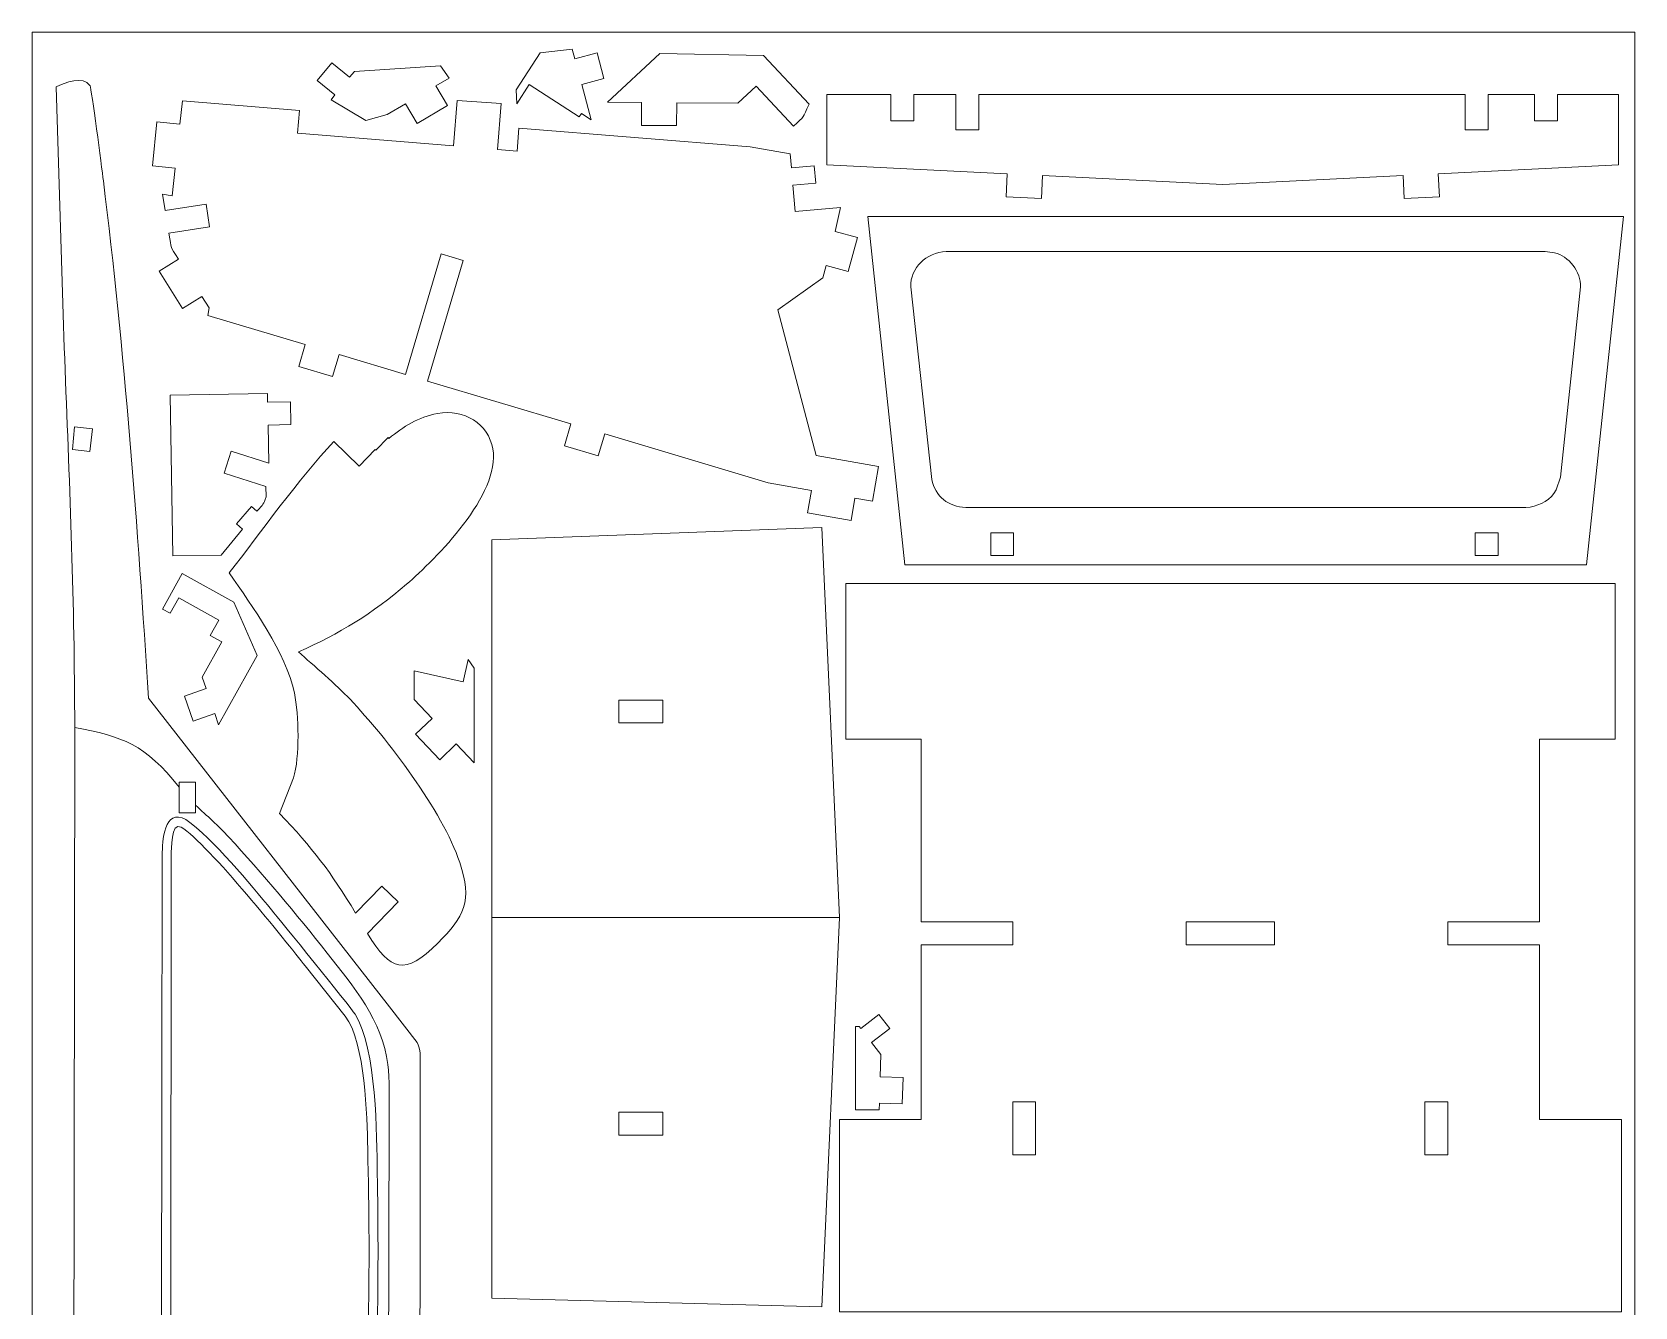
# Model space of a CAD drawing. Header units: centimetres. Extents: x -107 to 69, y -18 to 12.
# Drawn here: x -107.34 to -86.34, y -4.44 to 12.27 of the extents above; entities that cross this region are included whole.
import ezdxf

# ---------------------------------------------------------------- set-up
doc = ezdxf.new("R2010")
doc.units = ezdxf.units.CM
doc.header["$MEASUREMENT"] = 0
doc.layers.add('Camada 1', color=7, linetype='Continuous')

msp = doc.modelspace()

# ---------------------------------------------------------------- linework, layer by layer
at = {"layer": 'Camada 1', "color": 1, "lineweight": 0}
msp.add_lwpolyline([(-107.34275, -17.42933), (-86.34275, -17.42933), (-86.34275, 12.27067), (-107.34275, 12.27067), (-107.34275, -17.42933)], close=True, dxfattribs=at)
at = {"layer": 'Camada 1', "color": 250, "lineweight": 9}
for points, knots in [([(-100.14449, 11.20425), (-100.14449, 11.20425), (-100.17465, 11.1578), (-100.17465, 11.1578), (-100.17465, 11.1578), (-100.17465, 11.1578), (-100.82852, 11.58243), (-100.82852, 11.58243), (-100.82852, 11.58243), (-100.82852, 11.58243), (-100.99196, 11.33073), (-100.99196, 11.33073), (-100.99196, 11.33073), (-100.99196, 11.33073), (-100.99875, 11.51524), (-100.99875, 11.51524), (-100.99875, 11.51524), (-100.99875, 11.51524), (-100.68611, 11.99667), (-100.68611, 11.99667), (-100.68611, 11.99667), (-100.68611, 11.99667), (-100.26504, 12.04796), (-100.26504, 12.04796), (-100.26504, 12.04796), (-100.26504, 12.04796), (-100.23055, 11.91917), (-100.23055, 11.91917), (-100.23055, 11.91917), (-100.23055, 11.91917), (-99.94066, 11.9968), (-99.94066, 11.9968), (-99.94066, 11.9968), (-99.94066, 11.9968), (-99.8511, 11.66231), (-99.8511, 11.66231), (-99.8511, 11.66231), (-99.8511, 11.66231), (-100.14099, 11.58468), (-100.14099, 11.58468), (-100.14099, 11.58468), (-100.14099, 11.58468), (-100.01695, 11.12143), (-100.01695, 11.12143), (-100.01695, 11.12143), (-100.01695, 11.12143), (-100.14449, 11.20425), (-100.14449, 11.20425)], [0, 0, 0, 0, 0.07692308, 0.07692308, 0.07692308, 0.07692308, 0.15384615, 0.15384615, 0.15384615, 0.15384615, 0.23076923, 0.23076923, 0.23076923, 0.23076923, 0.30769231, 0.30769231, 0.30769231, 0.30769231, 0.38461538, 0.38461538, 0.38461538, 0.38461538, 0.46153846, 0.46153846, 0.46153846, 0.46153846, 0.53846154, 0.53846154, 0.53846154, 0.53846154, 0.61538462, 0.61538462, 0.61538462, 0.61538462, 0.69230769, 0.69230769, 0.69230769, 0.69230769, 0.76923077, 0.76923077, 0.76923077, 0.76923077, 0.84615385, 0.84615385, 0.84615385, 0.84615385, 1, 1, 1, 1]), ([(-98.09428, 11.33976), (-98.09428, 11.33976), (-98.89617, 11.34481), (-98.89617, 11.34481), (-98.89617, 11.34481), (-98.89617, 11.34481), (-98.89805, 11.04473), (-98.89805, 11.04473), (-98.89805, 11.04473), (-98.89805, 11.04473), (-99.35976, 11.04763), (-99.35976, 11.04763), (-99.35976, 11.04763), (-99.35976, 11.04763), (-99.35784, 11.34775), (-99.35784, 11.34775), (-99.35784, 11.34775), (-99.35784, 11.34775), (-99.80375, 11.35054), (-99.80375, 11.35054), (-99.80375, 11.35054), (-99.80375, 11.35054), (-99.11998, 11.98815), (-99.11998, 11.98815), (-99.11998, 11.98815), (-99.11998, 11.98815), (-97.75876, 11.96497), (-97.75876, 11.96497), (-97.75876, 11.96497), (-97.75876, 11.96497), (-97.16277, 11.32582), (-97.16277, 11.32582), (-97.16277, 11.32582), (-97.24924, 11.13426), (-97.21687, 11.17693), (-97.36818, 11.03839), (-97.36818, 11.03839), (-97.36818, 11.03839), (-97.85624, 11.56177), (-97.85624, 11.56177), (-97.85624, 11.56177), (-97.85624, 11.56177), (-98.09428, 11.33976), (-98.09428, 11.33976)], [0, 0, 0, 0, 0.08333333, 0.08333333, 0.08333333, 0.08333333, 0.16666667, 0.16666667, 0.16666667, 0.16666667, 0.25, 0.25, 0.25, 0.25, 0.33333333, 0.33333333, 0.33333333, 0.33333333, 0.41666667, 0.41666667, 0.41666667, 0.41666667, 0.5, 0.5, 0.5, 0.5, 0.58333333, 0.58333333, 0.58333333, 0.58333333, 0.66666667, 0.66666667, 0.66666667, 0.66666667, 0.75, 0.75, 0.75, 0.75, 0.83333333, 0.83333333, 0.83333333, 0.83333333, 1, 1, 1, 1]), ([(-101.87929, 11.6681), (-101.87929, 11.6681), (-101.99213, 11.82647), (-101.99213, 11.82647), (-101.99213, 11.82647), (-101.99213, 11.82647), (-103.12013, 11.75436), (-103.12013, 11.75436), (-103.12013, 11.75436), (-103.12013, 11.75436), (-103.18372, 11.67733), (-103.18372, 11.67733), (-103.18372, 11.67733), (-103.18372, 11.67733), (-103.41516, 11.86835), (-103.41516, 11.86835), (-103.41516, 11.86835), (-103.41516, 11.86835), (-103.60622, 11.63689), (-103.60622, 11.63689), (-103.60622, 11.63689), (-103.60622, 11.63689), (-103.37472, 11.44586), (-103.37472, 11.44586), (-103.37472, 11.44586), (-103.37472, 11.44586), (-103.42617, 11.38356), (-103.42617, 11.38356), (-103.42617, 11.38356), (-103.42617, 11.38356), (-102.97114, 11.11275), (-102.97114, 11.11275), (-102.97114, 11.11275), (-102.97114, 11.11275), (-102.68969, 11.19138), (-102.68969, 11.19138), (-102.68969, 11.19138), (-102.68969, 11.19138), (-102.45133, 11.33162), (-102.45133, 11.33162), (-102.45133, 11.33162), (-102.45133, 11.33162), (-102.29912, 11.07296), (-102.29912, 11.07296), (-102.29912, 11.07296), (-102.29912, 11.07296), (-101.9012, 11.30705), (-101.9012, 11.30705), (-101.9012, 11.30705), (-101.9012, 11.30705), (-102.05337, 11.56572), (-102.05337, 11.56572), (-102.05337, 11.56572), (-102.05337, 11.56572), (-101.87929, 11.6681), (-101.87929, 11.6681)], [0, 0, 0, 0, 0.06666667, 0.06666667, 0.06666667, 0.06666667, 0.13333333, 0.13333333, 0.13333333, 0.13333333, 0.2, 0.2, 0.2, 0.2, 0.26666667, 0.26666667, 0.26666667, 0.26666667, 0.33333333, 0.33333333, 0.33333333, 0.33333333, 0.4, 0.4, 0.4, 0.4, 0.46666667, 0.46666667, 0.46666667, 0.46666667, 0.53333333, 0.53333333, 0.53333333, 0.53333333, 0.6, 0.6, 0.6, 0.6, 0.66666667, 0.66666667, 0.66666667, 0.66666667, 0.73333333, 0.73333333, 0.73333333, 0.73333333, 0.8, 0.8, 0.8, 0.8, 0.86666667, 0.86666667, 0.86666667, 0.86666667, 1, 1, 1, 1]), ([(-106.05858, -16.78946), (-105.86244, -15.8555), (-105.63739, -14.81185), (-105.48662, -13.8674), (-105.48662, -13.8674), (-105.43358, -13.53515), (-105.40253, -13.09477), (-105.20774, -12.81284), (-105.20774, -12.81284), (-104.61204, -11.96343), (-103.99988, -11.16693), (-103.3427, -10.36273), (-103.3427, -10.36273), (-103.07159, -10.03097), (-102.67537, -9.62723), (-102.55468, -9.1947), (-102.55468, -9.1947), (-102.55468, -9.1947), (-102.51604, -9.04739), (-102.51604, -9.04739), (-102.51604, -9.04739), (-102.51604, -9.04739), (-102.37399, -6.84576), (-102.37399, -6.84576), (-102.37399, -6.84576), (-102.37399, -6.84576), (-102.3107, -5.93127), (-102.3107, -5.93127), (-102.3107, -5.93127), (-102.282, -5.40195), (-102.26215, -4.83613), (-102.25817, -4.3063), (-102.25817, -4.3063), (-102.25817, -4.3063), (-102.2578, -1.11306), (-102.2578, -1.11306), (-102.2578, -1.11306), (-102.26256, -1.07585), (-102.27726, -1.00613), (-102.29794, -0.97335), (-102.29794, -0.97335), (-102.29794, -0.97335), (-102.66076, -0.50302), (-102.66076, -0.50302), (-102.66076, -0.50302), (-102.66076, -0.50302), (-105.81655, 3.54044), (-105.81655, 3.54044), (-105.81655, 3.54044), (-105.81655, 3.54044), (-105.81713, 3.53881), (-105.81713, 3.53881), (-105.81713, 3.53881), (-105.95515, 5.75229), (-106.13233, 8.11365), (-106.40836, 10.32074), (-106.40836, 10.32074), (-106.43099, 10.50175), (-106.56431, 11.53708), (-106.58309, 11.56585), (-106.58309, 11.56585), (-106.67483, 11.70637), (-106.90877, 11.60312), (-107.0277, 11.55454), (-107.0277, 11.55454), (-107.0277, 11.55454), (-106.94124, 8.71306), (-106.94124, 8.71306), (-106.94124, 8.71306), (-106.88802, 7.16652), (-106.81273, 5.6253), (-106.79092, 4.07671), (-106.79092, 4.07671), (-106.79092, 4.07671), (-106.78219, 3.15691), (-106.78219, 3.15691), (-106.78219, 3.15691), (-106.78219, 3.15691), (-106.79465, -5.5242), (-106.79465, -5.5242), (-106.79465, -5.5242), (-106.79465, -5.5242), (-106.81139, -17.25776), (-106.81139, -17.25776), (-106.81139, -17.25776), (-106.50317, -17.32716), (-106.27258, -17.33105), (-106.12207, -17.00209), (-106.12207, -17.00209), (-106.09121, -16.93463), (-106.07717, -16.86095), (-106.05858, -16.78946)], [0, 0, 0, 0, 0.04166667, 0.04166667, 0.04166667, 0.04166667, 0.08333333, 0.08333333, 0.08333333, 0.08333333, 0.125, 0.125, 0.125, 0.125, 0.16666667, 0.16666667, 0.16666667, 0.16666667, 0.20833333, 0.20833333, 0.20833333, 0.20833333, 0.25, 0.25, 0.25, 0.25, 0.29166667, 0.29166667, 0.29166667, 0.29166667, 0.33333333, 0.33333333, 0.33333333, 0.33333333, 0.375, 0.375, 0.375, 0.375, 0.41666667, 0.41666667, 0.41666667, 0.41666667, 0.45833333, 0.45833333, 0.45833333, 0.45833333, 0.5, 0.5, 0.5, 0.5, 0.54166667, 0.54166667, 0.54166667, 0.54166667, 0.58333333, 0.58333333, 0.58333333, 0.58333333, 0.625, 0.625, 0.625, 0.625, 0.66666667, 0.66666667, 0.66666667, 0.66666667, 0.70833333, 0.70833333, 0.70833333, 0.70833333, 0.75, 0.75, 0.75, 0.75, 0.79166667, 0.79166667, 0.79166667, 0.79166667, 0.83333333, 0.83333333, 0.83333333, 0.83333333, 0.875, 0.875, 0.875, 0.875, 0.91666667, 0.91666667, 0.91666667, 0.91666667, 1, 1, 1, 1]), ([(-97.06787, 6.72129), (-97.06787, 6.72129), (-97.57063, 8.63099), (-97.57063, 8.63099), (-97.57063, 8.63099), (-97.57063, 8.63099), (-96.98205, 9.05038), (-96.98205, 9.05038), (-96.98205, 9.05038), (-96.98205, 9.05038), (-96.93905, 9.21081), (-96.93905, 9.21081), (-96.93905, 9.21081), (-96.93905, 9.21081), (-96.64915, 9.13316), (-96.64915, 9.13316), (-96.64915, 9.13316), (-96.64915, 9.13316), (-96.52968, 9.57913), (-96.52968, 9.57913), (-96.52968, 9.57913), (-96.52968, 9.57913), (-96.81954, 9.65679), (-96.81954, 9.65679), (-96.81954, 9.65679), (-96.81954, 9.65679), (-96.74975, 9.96924), (-96.74975, 9.96924), (-96.74975, 9.96924), (-96.74975, 9.96924), (-97.34381, 9.91729), (-97.34381, 9.91729), (-97.34381, 9.91729), (-97.34381, 9.91729), (-97.37423, 10.26221), (-97.37423, 10.26221), (-97.37423, 10.26221), (-97.37423, 10.26221), (-97.07447, 10.28859), (-97.07447, 10.28859), (-97.07447, 10.28859), (-97.07447, 10.28859), (-97.09474, 10.51857), (-97.09474, 10.51857), (-97.09474, 10.51857), (-97.09474, 10.51857), (-97.39448, 10.49214), (-97.39448, 10.49214), (-97.39448, 10.49214), (-97.39448, 10.49214), (-97.41041, 10.67283), (-97.41041, 10.67283), (-97.41041, 10.67283), (-97.41041, 10.67283), (-97.9349, 10.76531), (-97.9349, 10.76531), (-97.9349, 10.76531), (-97.9349, 10.76531), (-100.96428, 11.01152), (-100.96428, 11.01152), (-100.96428, 11.01152), (-100.96428, 11.01152), (-100.98861, 10.7117), (-100.98861, 10.7117), (-100.98861, 10.7117), (-100.98861, 10.7117), (-101.244, 10.7324), (-101.244, 10.7324), (-101.244, 10.7324), (-101.244, 10.7324), (-101.19707, 11.33263), (-101.19707, 11.33263), (-101.19707, 11.33263), (-101.19707, 11.33263), (-101.77273, 11.3732), (-101.77273, 11.3732), (-101.77273, 11.3732), (-101.77273, 11.3732), (-101.81923, 10.77902), (-101.81923, 10.77902), (-101.81923, 10.77902), (-101.81923, 10.77902), (-103.86476, 10.94479), (-103.86476, 10.94479), (-103.86476, 10.94479), (-103.86476, 10.94479), (-103.84053, 11.24407), (-103.84053, 11.24407), (-103.84053, 11.24407), (-103.84053, 11.24407), (-105.37148, 11.36815), (-105.37148, 11.36815), (-105.37148, 11.36815), (-105.37148, 11.36815), (-105.4085, 11.0616), (-105.4085, 11.0616), (-105.4085, 11.0616), (-105.4085, 11.0616), (-105.70703, 11.09204), (-105.70703, 11.09204), (-105.70703, 11.09204), (-105.70703, 11.09204), (-105.76559, 10.51791), (-105.76559, 10.51791), (-105.76559, 10.51791), (-105.76559, 10.51791), (-105.46704, 10.48744), (-105.46704, 10.48744), (-105.46704, 10.48744), (-105.46704, 10.48744), (-105.50586, 10.1225), (-105.50586, 10.1225), (-105.50586, 10.1225), (-105.50586, 10.1225), (-105.63452, 10.14518), (-105.63452, 10.14518), (-105.63452, 10.14518), (-105.63452, 10.14518), (-105.5988, 9.93099), (-105.5988, 9.93099), (-105.5988, 9.93099), (-105.5988, 9.93099), (-105.06324, 10.0139), (-105.06324, 10.0139), (-105.06324, 10.0139), (-105.06324, 10.0139), (-105.01734, 9.71734), (-105.01734, 9.71734), (-105.01734, 9.71734), (-105.01734, 9.71734), (-105.54945, 9.63496), (-105.54945, 9.63496), (-105.54945, 9.63496), (-105.51088, 9.4035), (-105.54248, 9.48393), (-105.42404, 9.29448), (-105.42404, 9.29448), (-105.42404, 9.29448), (-105.67851, 9.1354), (-105.67851, 9.1354), (-105.67851, 9.1354), (-105.67851, 9.1354), (-105.37259, 8.64603), (-105.37259, 8.64603), (-105.37259, 8.64603), (-105.37259, 8.64603), (-105.1181, 8.80513), (-105.1181, 8.80513), (-105.1181, 8.80513), (-105.1181, 8.80513), (-105.02451, 8.65532), (-105.02451, 8.65532), (-105.02451, 8.65532), (-105.02451, 8.65532), (-105.04167, 8.558), (-105.04167, 8.558), (-105.04167, 8.558), (-105.04167, 8.558), (-103.76275, 8.17589), (-103.76275, 8.17589), (-103.76275, 8.17589), (-103.76275, 8.17589), (-103.84866, 7.88835), (-103.84866, 7.88835), (-103.84866, 7.88835), (-103.84866, 7.88835), (-103.4063, 7.75616), (-103.4063, 7.75616), (-103.4063, 7.75616), (-103.4063, 7.75616), (-103.32035, 8.0437), (-103.32035, 8.0437), (-103.32035, 8.0437), (-103.32035, 8.0437), (-102.44873, 7.7832), (-102.44873, 7.7832), (-102.44873, 7.7832), (-102.44873, 7.7832), (-101.98285, 9.36217), (-101.98285, 9.36217), (-101.98285, 9.36217), (-101.98285, 9.36217), (-101.69357, 9.27683), (-101.69357, 9.27683), (-101.69357, 9.27683), (-101.69357, 9.27683), (-102.15991, 7.6969), (-102.15991, 7.6969), (-102.15991, 7.6969), (-102.15991, 7.6969), (-100.28209, 7.13574), (-100.28209, 7.13574), (-100.28209, 7.13574), (-100.28209, 7.13574), (-100.368, 6.84823), (-100.368, 6.84823), (-100.368, 6.84823), (-100.368, 6.84823), (-99.92566, 6.71601), (-99.92566, 6.71601), (-99.92566, 6.71601), (-99.92566, 6.71601), (-99.83971, 7.00355), (-99.83971, 7.00355), (-99.83971, 7.00355), (-99.83971, 7.00355), (-97.69788, 6.36355), (-97.69788, 6.36355), (-97.69788, 6.36355), (-97.69788, 6.36355), (-97.12953, 6.26334), (-97.12953, 6.26334), (-97.12953, 6.26334), (-97.12953, 6.26334), (-97.18165, 5.96779), (-97.18165, 5.96779), (-97.18165, 5.96779), (-97.18165, 5.96779), (-96.61331, 5.86758), (-96.61331, 5.86758), (-96.61331, 5.86758), (-96.61331, 5.86758), (-96.56119, 6.16312), (-96.56119, 6.16312), (-96.56119, 6.16312), (-96.56119, 6.16312), (-96.33384, 6.12303), (-96.33384, 6.12303), (-96.33384, 6.12303), (-96.33384, 6.12303), (-96.25366, 6.57772), (-96.25366, 6.57772), (-96.25366, 6.57772), (-96.25366, 6.57772), (-97.06787, 6.72129), (-97.06787, 6.72129)], [0, 0, 0, 0, 0.01666667, 0.01666667, 0.01666667, 0.01666667, 0.03333333, 0.03333333, 0.03333333, 0.03333333, 0.05, 0.05, 0.05, 0.05, 0.06666667, 0.06666667, 0.06666667, 0.06666667, 0.08333333, 0.08333333, 0.08333333, 0.08333333, 0.1, 0.1, 0.1, 0.1, 0.11666667, 0.11666667, 0.11666667, 0.11666667, 0.13333333, 0.13333333, 0.13333333, 0.13333333, 0.15, 0.15, 0.15, 0.15, 0.16666667, 0.16666667, 0.16666667, 0.16666667, 0.18333333, 0.18333333, 0.18333333, 0.18333333, 0.2, 0.2, 0.2, 0.2, 0.21666667, 0.21666667, 0.21666667, 0.21666667, 0.23333333, 0.23333333, 0.23333333, 0.23333333, 0.25, 0.25, 0.25, 0.25, 0.26666667, 0.26666667, 0.26666667, 0.26666667, 0.28333333, 0.28333333, 0.28333333, 0.28333333, 0.3, 0.3, 0.3, 0.3, 0.31666667, 0.31666667, 0.31666667, 0.31666667, 0.33333333, 0.33333333, 0.33333333, 0.33333333, 0.35, 0.35, 0.35, 0.35, 0.36666667, 0.36666667, 0.36666667, 0.36666667, 0.38333333, 0.38333333, 0.38333333, 0.38333333, 0.4, 0.4, 0.4, 0.4, 0.41666667, 0.41666667, 0.41666667, 0.41666667, 0.43333333, 0.43333333, 0.43333333, 0.43333333, 0.45, 0.45, 0.45, 0.45, 0.46666667, 0.46666667, 0.46666667, 0.46666667, 0.48333333, 0.48333333, 0.48333333, 0.48333333, 0.5, 0.5, 0.5, 0.5, 0.51666667, 0.51666667, 0.51666667, 0.51666667, 0.53333333, 0.53333333, 0.53333333, 0.53333333, 0.55, 0.55, 0.55, 0.55, 0.56666667, 0.56666667, 0.56666667, 0.56666667, 0.58333333, 0.58333333, 0.58333333, 0.58333333, 0.6, 0.6, 0.6, 0.6, 0.61666667, 0.61666667, 0.61666667, 0.61666667, 0.63333333, 0.63333333, 0.63333333, 0.63333333, 0.65, 0.65, 0.65, 0.65, 0.66666667, 0.66666667, 0.66666667, 0.66666667, 0.68333333, 0.68333333, 0.68333333, 0.68333333, 0.7, 0.7, 0.7, 0.7, 0.71666667, 0.71666667, 0.71666667, 0.71666667, 0.73333333, 0.73333333, 0.73333333, 0.73333333, 0.75, 0.75, 0.75, 0.75, 0.76666667, 0.76666667, 0.76666667, 0.76666667, 0.78333333, 0.78333333, 0.78333333, 0.78333333, 0.8, 0.8, 0.8, 0.8, 0.81666667, 0.81666667, 0.81666667, 0.81666667, 0.83333333, 0.83333333, 0.83333333, 0.83333333, 0.85, 0.85, 0.85, 0.85, 0.86666667, 0.86666667, 0.86666667, 0.86666667, 0.88333333, 0.88333333, 0.88333333, 0.88333333, 0.9, 0.9, 0.9, 0.9, 0.91666667, 0.91666667, 0.91666667, 0.91666667, 0.93333333, 0.93333333, 0.93333333, 0.93333333, 0.95, 0.95, 0.95, 0.95, 0.96666667, 0.96666667, 0.96666667, 0.96666667, 1, 1, 1, 1]), ([(-95.2405, 10.99041), (-95.2405, 10.99041), (-95.2405, 11.45211), (-95.2405, 11.45211), (-95.2405, 11.45211), (-95.2405, 11.45211), (-95.79236, 11.45211), (-95.79236, 11.45211), (-95.79236, 11.45211), (-95.79236, 11.45211), (-95.79236, 11.10727), (-95.79236, 11.10727), (-95.79236, 11.10727), (-95.79236, 11.10727), (-96.09247, 11.10727), (-96.09247, 11.10727), (-96.09247, 11.10727), (-96.09247, 11.10727), (-96.09247, 11.45211), (-96.09247, 11.45211), (-96.09247, 11.45211), (-96.09247, 11.45211), (-96.9281, 11.45211), (-96.9281, 11.45211), (-96.9281, 11.45211), (-96.9281, 11.45211), (-96.9281, 10.52871), (-96.9281, 10.52871), (-96.9281, 10.52871), (-96.9281, 10.52871), (-94.56598, 10.4118), (-94.56598, 10.4118), (-94.56598, 10.4118), (-94.56598, 10.4118), (-94.5808, 10.11206), (-94.5808, 10.11206), (-94.5808, 10.11206), (-94.5808, 10.11206), (-94.11968, 10.08924), (-94.11968, 10.08924), (-94.11968, 10.08924), (-94.11968, 10.08924), (-94.10486, 10.389), (-94.10486, 10.389), (-94.10486, 10.389), (-94.10486, 10.389), (-91.74274, 10.27208), (-91.74274, 10.27208), (-91.74274, 10.27208), (-91.74274, 10.27208), (-89.38065, 10.389), (-89.38065, 10.389), (-89.38065, 10.389), (-89.38065, 10.389), (-89.3658, 10.08924), (-89.3658, 10.08924), (-89.3658, 10.08924), (-89.3658, 10.08924), (-88.90468, 10.11206), (-88.90468, 10.11206), (-88.90468, 10.11206), (-88.90468, 10.11206), (-88.9195, 10.4118), (-88.9195, 10.4118), (-88.9195, 10.4118), (-88.9195, 10.4118), (-86.55741, 10.52871), (-86.55741, 10.52871), (-86.55741, 10.52871), (-86.55741, 10.52871), (-86.55741, 11.45211), (-86.55741, 11.45211), (-86.55741, 11.45211), (-86.55741, 11.45211), (-87.35803, 11.45211), (-87.35803, 11.45211), (-87.35803, 11.45211), (-87.35803, 11.45211), (-87.35803, 11.10723), (-87.35803, 11.10723), (-87.35803, 11.10723), (-87.35803, 11.10723), (-87.65814, 11.10723), (-87.65814, 11.10723), (-87.65814, 11.10723), (-87.65814, 11.10723), (-87.65814, 11.45211), (-87.65814, 11.45211), (-87.65814, 11.45211), (-87.65814, 11.45211), (-88.26702, 11.45211), (-88.26702, 11.45211), (-88.26702, 11.45211), (-88.26702, 11.45211), (-88.26702, 10.99041), (-88.26702, 10.99041), (-88.26702, 10.99041), (-88.26702, 10.99041), (-88.56712, 10.99041), (-88.56712, 10.99041), (-88.56712, 10.99041), (-88.56712, 10.99041), (-88.56712, 11.45211), (-88.56712, 11.45211), (-88.56712, 11.45211), (-88.56712, 11.45211), (-94.94039, 11.45211), (-94.94039, 11.45211), (-94.94039, 11.45211), (-94.94039, 11.45211), (-94.94039, 10.99041), (-94.94039, 10.99041), (-94.94039, 10.99041), (-94.94039, 10.99041), (-95.2405, 10.99041), (-95.2405, 10.99041)], [0, 0, 0, 0, 0.03333333, 0.03333333, 0.03333333, 0.03333333, 0.06666667, 0.06666667, 0.06666667, 0.06666667, 0.1, 0.1, 0.1, 0.1, 0.13333333, 0.13333333, 0.13333333, 0.13333333, 0.16666667, 0.16666667, 0.16666667, 0.16666667, 0.2, 0.2, 0.2, 0.2, 0.23333333, 0.23333333, 0.23333333, 0.23333333, 0.26666667, 0.26666667, 0.26666667, 0.26666667, 0.3, 0.3, 0.3, 0.3, 0.33333333, 0.33333333, 0.33333333, 0.33333333, 0.36666667, 0.36666667, 0.36666667, 0.36666667, 0.4, 0.4, 0.4, 0.4, 0.43333333, 0.43333333, 0.43333333, 0.43333333, 0.46666667, 0.46666667, 0.46666667, 0.46666667, 0.5, 0.5, 0.5, 0.5, 0.53333333, 0.53333333, 0.53333333, 0.53333333, 0.56666667, 0.56666667, 0.56666667, 0.56666667, 0.6, 0.6, 0.6, 0.6, 0.63333333, 0.63333333, 0.63333333, 0.63333333, 0.66666667, 0.66666667, 0.66666667, 0.66666667, 0.7, 0.7, 0.7, 0.7, 0.73333333, 0.73333333, 0.73333333, 0.73333333, 0.76666667, 0.76666667, 0.76666667, 0.76666667, 0.8, 0.8, 0.8, 0.8, 0.83333333, 0.83333333, 0.83333333, 0.83333333, 0.86666667, 0.86666667, 0.86666667, 0.86666667, 0.9, 0.9, 0.9, 0.9, 0.93333333, 0.93333333, 0.93333333, 0.93333333, 1, 1, 1, 1]), ([(-96.39184, 9.8527), (-96.39184, 9.8527), (-95.90697, 5.28865), (-95.90697, 5.28865), (-95.90697, 5.28865), (-95.90697, 5.28865), (-86.97576, 5.28865), (-86.97576, 5.28865), (-86.97576, 5.28865), (-86.97576, 5.28865), (-86.49366, 9.8527), (-86.49366, 9.8527), (-86.49366, 9.8527), (-86.49366, 9.8527), (-96.39184, 9.8527), (-96.39184, 9.8527)], [0, 0, 0, 0, 0.2, 0.2, 0.2, 0.2, 0.4, 0.4, 0.4, 0.4, 0.6, 0.6, 0.6, 0.6, 1, 1, 1, 1]), ([(-87.71398, 6.0434), (-87.58176, 6.07462), (-87.44084, 6.13661), (-87.37629, 6.26906), (-87.37629, 6.26906), (-87.37629, 6.26906), (-87.31868, 6.4387), (-87.31868, 6.4387), (-87.31868, 6.4387), (-87.31868, 6.4387), (-87.0552, 8.93188), (-87.0552, 8.93188), (-87.0552, 8.93188), (-87.04773, 9.12562), (-87.21002, 9.33887), (-87.39738, 9.37783), (-87.39738, 9.37783), (-87.39738, 9.37783), (-87.5169, 9.39358), (-87.5169, 9.39358), (-87.5169, 9.39358), (-87.5169, 9.39358), (-95.36802, 9.39358), (-95.36802, 9.39358), (-95.36802, 9.39358), (-95.62873, 9.38308), (-95.83886, 9.17711), (-95.82972, 8.93188), (-95.82972, 8.93188), (-95.82972, 8.93188), (-95.55658, 6.40707), (-95.55658, 6.40707), (-95.55658, 6.40707), (-95.50987, 6.18353), (-95.33352, 6.04753), (-95.10955, 6.0395), (-95.10955, 6.0395), (-95.10955, 6.0395), (-87.77391, 6.0395), (-87.77391, 6.0395), (-87.77391, 6.0395), (-87.77391, 6.0395), (-87.71398, 6.0434), (-87.71398, 6.0434)], [0, 0, 0, 0, 0.08333333, 0.08333333, 0.08333333, 0.08333333, 0.16666667, 0.16666667, 0.16666667, 0.16666667, 0.25, 0.25, 0.25, 0.25, 0.33333333, 0.33333333, 0.33333333, 0.33333333, 0.41666667, 0.41666667, 0.41666667, 0.41666667, 0.5, 0.5, 0.5, 0.5, 0.58333333, 0.58333333, 0.58333333, 0.58333333, 0.66666667, 0.66666667, 0.66666667, 0.66666667, 0.75, 0.75, 0.75, 0.75, 0.83333333, 0.83333333, 0.83333333, 0.83333333, 1, 1, 1, 1]), ([(-104.27774, 6.1806), (-104.27774, 6.1806), (-104.28009, 6.31581), (-104.28009, 6.31581), (-104.28009, 6.31581), (-104.28009, 6.31581), (-104.82534, 6.49089), (-104.82534, 6.49089), (-104.82534, 6.49089), (-104.82534, 6.49089), (-104.73361, 6.77662), (-104.73361, 6.77662), (-104.73361, 6.77662), (-104.73361, 6.77662), (-104.24204, 6.61879), (-104.24204, 6.61879), (-104.24204, 6.61879), (-104.24204, 6.61879), (-104.2508, 7.12029), (-104.2508, 7.12029), (-104.2508, 7.12029), (-104.2508, 7.12029), (-103.95074, 7.12553), (-103.95074, 7.12553), (-103.95074, 7.12553), (-103.95074, 7.12553), (-103.95597, 7.42554), (-103.95597, 7.42554), (-103.95597, 7.42554), (-103.95597, 7.42554), (-104.25603, 7.4203), (-104.25603, 7.4203), (-104.25603, 7.4203), (-104.25603, 7.4203), (-104.25805, 7.5357), (-104.25805, 7.5357), (-104.25805, 7.5357), (-104.25805, 7.5357), (-105.53475, 7.51342), (-105.53475, 7.51342), (-105.53475, 7.51342), (-105.53475, 7.51342), (-105.49796, 5.40563), (-105.49796, 5.40563), (-105.49796, 5.40563), (-105.49796, 5.40563), (-104.86639, 5.41665), (-104.86639, 5.41665), (-104.86639, 5.41665), (-104.86639, 5.41665), (-104.58662, 5.75747), (-104.58662, 5.75747), (-104.58662, 5.75747), (-104.58662, 5.75747), (-104.66435, 5.82505), (-104.66435, 5.82505), (-104.66435, 5.82505), (-104.66435, 5.82505), (-104.46743, 6.05153), (-104.46743, 6.05153), (-104.46743, 6.05153), (-104.46743, 6.05153), (-104.39603, 5.98949), (-104.39603, 5.98949), (-104.39603, 5.98949), (-104.30808, 6.09309), (-104.31432, 6.07065), (-104.27774, 6.1806)], [0, 0, 0, 0, 0.05555556, 0.05555556, 0.05555556, 0.05555556, 0.11111111, 0.11111111, 0.11111111, 0.11111111, 0.16666667, 0.16666667, 0.16666667, 0.16666667, 0.22222222, 0.22222222, 0.22222222, 0.22222222, 0.27777778, 0.27777778, 0.27777778, 0.27777778, 0.33333333, 0.33333333, 0.33333333, 0.33333333, 0.38888889, 0.38888889, 0.38888889, 0.38888889, 0.44444444, 0.44444444, 0.44444444, 0.44444444, 0.5, 0.5, 0.5, 0.5, 0.55555556, 0.55555556, 0.55555556, 0.55555556, 0.61111111, 0.61111111, 0.61111111, 0.61111111, 0.66666667, 0.66666667, 0.66666667, 0.66666667, 0.72222222, 0.72222222, 0.72222222, 0.72222222, 0.77777778, 0.77777778, 0.77777778, 0.77777778, 0.83333333, 0.83333333, 0.83333333, 0.83333333, 0.88888889, 0.88888889, 0.88888889, 0.88888889, 1, 1, 1, 1]), ([(-102.66714, 6.94374), (-102.66714, 6.94374), (-102.67907, 6.95526), (-102.67907, 6.95526), (-102.67907, 6.95526), (-102.67907, 6.95526), (-102.83944, 6.78919), (-102.83944, 6.78919), (-102.83944, 6.78919), (-102.83944, 6.78919), (-102.84875, 6.79818), (-102.84875, 6.79818), (-102.84875, 6.79818), (-102.84875, 6.79818), (-103.05722, 6.5823), (-103.05722, 6.5823), (-103.05722, 6.5823), (-103.05722, 6.5823), (-103.38933, 6.90303), (-103.38933, 6.90303), (-103.38933, 6.90303), (-103.84665, 6.415), (-104.34418, 5.71948), (-104.75904, 5.18276), (-104.75904, 5.18276), (-104.46168, 4.74405), (-104.01158, 4.13899), (-103.90609, 3.60903), (-103.90609, 3.60903), (-103.84783, 3.31637), (-103.83267, 2.77287), (-103.91797, 2.49552), (-103.91797, 2.49552), (-103.91797, 2.49552), (-104.10089, 2.03117), (-104.10089, 2.03117), (-104.10089, 2.03117), (-103.66802, 1.57364), (-103.4279, 1.26515), (-103.10407, 0.72383), (-103.10407, 0.72383), (-103.10407, 0.72383), (-102.76219, 1.07786), (-102.76219, 1.07786), (-102.76219, 1.07786), (-102.76219, 1.07786), (-102.54732, 0.87036), (-102.54732, 0.87036), (-102.54732, 0.87036), (-102.54732, 0.87036), (-102.9482, 0.45522), (-102.9482, 0.45522), (-102.9482, 0.45522), (-102.63746, -0.04302), (-102.46627, -0.10053), (-102.02585, 0.33153), (-102.02585, 0.33153), (-101.67759, 0.6732), (-101.57196, 0.8852), (-101.74032, 1.38873), (-101.74032, 1.38873), (-101.96583, 2.06322), (-102.69201, 3.01414), (-103.17701, 3.52701), (-103.17701, 3.52701), (-103.35177, 3.71182), (-103.65463, 3.97018), (-103.85307, 4.14871), (-103.85307, 4.14871), (-103.31705, 4.38448), (-102.88155, 4.65028), (-102.43635, 5.03432), (-102.43635, 5.03432), (-102.05625, 5.3622), (-101.20175, 6.2129), (-101.30631, 6.80741), (-101.30631, 6.80741), (-101.36381, 7.13431), (-101.68224, 7.33736), (-102.03277, 7.27098), (-102.03277, 7.27098), (-102.2761, 7.22489), (-102.48106, 7.10182), (-102.66714, 6.94374)], [0, 0, 0, 0, 0.04545455, 0.04545455, 0.04545455, 0.04545455, 0.09090909, 0.09090909, 0.09090909, 0.09090909, 0.13636364, 0.13636364, 0.13636364, 0.13636364, 0.18181818, 0.18181818, 0.18181818, 0.18181818, 0.22727273, 0.22727273, 0.22727273, 0.22727273, 0.27272727, 0.27272727, 0.27272727, 0.27272727, 0.31818182, 0.31818182, 0.31818182, 0.31818182, 0.36363636, 0.36363636, 0.36363636, 0.36363636, 0.40909091, 0.40909091, 0.40909091, 0.40909091, 0.45454545, 0.45454545, 0.45454545, 0.45454545, 0.5, 0.5, 0.5, 0.5, 0.54545455, 0.54545455, 0.54545455, 0.54545455, 0.59090909, 0.59090909, 0.59090909, 0.59090909, 0.63636364, 0.63636364, 0.63636364, 0.63636364, 0.68181818, 0.68181818, 0.68181818, 0.68181818, 0.72727273, 0.72727273, 0.72727273, 0.72727273, 0.77272727, 0.77272727, 0.77272727, 0.77272727, 0.81818182, 0.81818182, 0.81818182, 0.81818182, 0.86363636, 0.86363636, 0.86363636, 0.86363636, 0.90909091, 0.90909091, 0.90909091, 0.90909091, 1, 1, 1, 1]), ([(-106.81457, 6.80124), (-106.81457, 6.80124), (-106.78452, 7.09554), (-106.78452, 7.09554), (-106.78452, 7.09554), (-106.78452, 7.09554), (-106.55201, 7.06935), (-106.55201, 7.06935), (-106.55201, 7.06935), (-106.55201, 7.06935), (-106.5847, 6.7754), (-106.5847, 6.7754), (-106.5847, 6.7754), (-106.5847, 6.7754), (-106.81457, 6.80124), (-106.81457, 6.80124)], [0, 0, 0, 0, 0.2, 0.2, 0.2, 0.2, 0.4, 0.4, 0.4, 0.4, 0.6, 0.6, 0.6, 0.6, 1, 1, 1, 1]), ([(-101.32095, 0.66757), (-101.32095, 0.66757), (-101.32095, -4.32324), (-101.32095, -4.32324), (-101.32095, -4.32324), (-101.32095, -4.32324), (-96.99542, -4.43496), (-96.99542, -4.43496), (-96.99542, -4.43496), (-96.99542, -4.43496), (-96.76459, 0.6673), (-96.76459, 0.6673), (-96.76459, 0.6673), (-96.76459, 0.6673), (-96.99542, 5.7763), (-96.99542, 5.7763), (-96.99542, 5.7763), (-96.99542, 5.7763), (-101.32095, 5.61667), (-101.32095, 5.61667), (-101.32095, 5.61667), (-101.32095, 5.61667), (-101.32095, 0.66757), (-101.32095, 0.66757)], [0, 0, 0, 0, 0.14285714, 0.14285714, 0.14285714, 0.14285714, 0.28571429, 0.28571429, 0.28571429, 0.28571429, 0.42857143, 0.42857143, 0.42857143, 0.42857143, 0.57142857, 0.57142857, 0.57142857, 0.57142857, 0.71428571, 0.71428571, 0.71428571, 0.71428571, 1, 1, 1, 1]), ([(-94.78345, 5.40892), (-94.78345, 5.40892), (-94.48334, 5.40892), (-94.48334, 5.40892), (-94.48334, 5.40892), (-94.48334, 5.40892), (-94.48334, 5.70916), (-94.48334, 5.70916), (-94.48334, 5.70916), (-94.48334, 5.70916), (-94.78345, 5.70916), (-94.78345, 5.70916), (-94.78345, 5.70916), (-94.78345, 5.70916), (-94.78345, 5.40892), (-94.78345, 5.40892)], [0, 0, 0, 0, 0.2, 0.2, 0.2, 0.2, 0.4, 0.4, 0.4, 0.4, 0.6, 0.6, 0.6, 0.6, 1, 1, 1, 1]), ([(-88.43612, 5.40892), (-88.43612, 5.40892), (-88.13601, 5.40892), (-88.13601, 5.40892), (-88.13601, 5.40892), (-88.13601, 5.40892), (-88.13601, 5.70916), (-88.13601, 5.70916), (-88.13601, 5.70916), (-88.13601, 5.70916), (-88.43612, 5.70916), (-88.43612, 5.70916), (-88.43612, 5.70916), (-88.43612, 5.70916), (-88.43612, 5.40892), (-88.43612, 5.40892)], [0, 0, 0, 0, 0.2, 0.2, 0.2, 0.2, 0.4, 0.4, 0.4, 0.4, 0.6, 0.6, 0.6, 0.6, 1, 1, 1, 1]), ([(-105.63377, 4.70885), (-105.63377, 4.70885), (-105.37545, 5.17488), (-105.37545, 5.17488), (-105.37545, 5.17488), (-105.37545, 5.17488), (-104.6991, 4.79996), (-104.6991, 4.79996), (-104.6991, 4.79996), (-104.6991, 4.79996), (-104.39458, 4.0981), (-104.39458, 4.0981), (-104.39458, 4.0981), (-104.39458, 4.0981), (-104.89818, 3.18957), (-104.89818, 3.18957), (-104.89818, 3.18957), (-104.89818, 3.18957), (-104.94939, 3.33841), (-104.94939, 3.33841), (-104.94939, 3.33841), (-104.94939, 3.33841), (-105.23316, 3.24075), (-105.23316, 3.24075), (-105.23316, 3.24075), (-105.23316, 3.24075), (-105.34581, 3.56817), (-105.34581, 3.56817), (-105.34581, 3.56817), (-105.34581, 3.56817), (-105.06207, 3.66585), (-105.06207, 3.66585), (-105.06207, 3.66585), (-105.06207, 3.66585), (-105.11327, 3.81464), (-105.11327, 3.81464), (-105.11327, 3.81464), (-105.11327, 3.81464), (-104.85643, 4.27797), (-104.85643, 4.27797), (-104.85643, 4.27797), (-104.85643, 4.27797), (-105.00786, 4.3619), (-105.00786, 4.3619), (-105.00786, 4.3619), (-105.00786, 4.3619), (-104.89595, 4.5638), (-104.89595, 4.5638), (-104.89595, 4.5638), (-104.89595, 4.5638), (-105.42089, 4.85477), (-105.42089, 4.85477), (-105.42089, 4.85477), (-105.42089, 4.85477), (-105.5328, 4.65288), (-105.5328, 4.65288), (-105.5328, 4.65288), (-105.5328, 4.65288), (-105.63377, 4.70885), (-105.63377, 4.70885)], [0, 0, 0, 0, 0.0625, 0.0625, 0.0625, 0.0625, 0.125, 0.125, 0.125, 0.125, 0.1875, 0.1875, 0.1875, 0.1875, 0.25, 0.25, 0.25, 0.25, 0.3125, 0.3125, 0.3125, 0.3125, 0.375, 0.375, 0.375, 0.375, 0.4375, 0.4375, 0.4375, 0.4375, 0.5, 0.5, 0.5, 0.5, 0.5625, 0.5625, 0.5625, 0.5625, 0.625, 0.625, 0.625, 0.625, 0.6875, 0.6875, 0.6875, 0.6875, 0.75, 0.75, 0.75, 0.75, 0.8125, 0.8125, 0.8125, 0.8125, 0.875, 0.875, 0.875, 0.875, 1, 1, 1, 1]), ([(-86.52004, -1.97934), (-86.52004, -1.97934), (-87.59291, -1.97934), (-87.59291, -1.97934), (-87.59291, -1.97934), (-87.59291, -1.97934), (-87.59277, 0.30912), (-87.59277, 0.30912), (-87.59277, 0.30912), (-87.59277, 0.30912), (-88.7932, 0.30984), (-88.7932, 0.30984), (-88.7932, 0.30984), (-88.7932, 0.30984), (-88.7932, 0.60994), (-88.7932, 0.60994), (-88.7932, 0.60994), (-88.7932, 0.60994), (-87.59277, 0.60994), (-87.59277, 0.60994), (-87.59277, 0.60994), (-87.59277, 0.60994), (-87.59291, 3.00483), (-87.59291, 3.00483), (-87.59291, 3.00483), (-87.59291, 3.00483), (-86.6004, 3.00483), (-86.6004, 3.00483), (-86.6004, 3.00483), (-86.6004, 3.00483), (-86.60027, 5.04348), (-86.60027, 5.04348), (-86.60027, 5.04348), (-86.60027, 5.04348), (-96.6831, 5.04348), (-96.6831, 5.04348), (-96.6831, 5.04348), (-96.6831, 5.04348), (-96.6831, 3.00483), (-96.6831, 3.00483), (-96.6831, 3.00483), (-96.6831, 3.00483), (-95.69563, 3.00483), (-95.69563, 3.00483), (-95.69563, 3.00483), (-95.69563, 3.00483), (-95.69563, 0.61035), (-95.69563, 0.61035), (-95.69563, 0.61035), (-95.69563, 0.61035), (-94.49524, 0.60998), (-94.49524, 0.60998), (-94.49524, 0.60998), (-94.49524, 0.60998), (-94.49524, 0.30946), (-94.49524, 0.30946), (-94.49524, 0.30946), (-94.49524, 0.30946), (-95.69563, 0.30946), (-95.69563, 0.30946), (-95.69563, 0.30946), (-95.69563, 0.30946), (-95.69563, -1.97934), (-95.69563, -1.97934), (-95.69563, -1.97934), (-95.69563, -1.97934), (-96.76546, -1.97934), (-96.76546, -1.97934), (-96.76546, -1.97934), (-96.76546, -1.97934), (-96.76546, -4.50213), (-96.76546, -4.50213), (-96.76546, -4.50213), (-96.76546, -4.50213), (-86.52013, -4.50213), (-86.52013, -4.50213), (-86.52013, -4.50213), (-86.52013, -4.50213), (-86.52004, -1.97934), (-86.52004, -1.97934)], [0, 0, 0, 0, 0.04761905, 0.04761905, 0.04761905, 0.04761905, 0.0952381, 0.0952381, 0.0952381, 0.0952381, 0.14285714, 0.14285714, 0.14285714, 0.14285714, 0.19047619, 0.19047619, 0.19047619, 0.19047619, 0.23809524, 0.23809524, 0.23809524, 0.23809524, 0.28571429, 0.28571429, 0.28571429, 0.28571429, 0.33333333, 0.33333333, 0.33333333, 0.33333333, 0.38095238, 0.38095238, 0.38095238, 0.38095238, 0.42857143, 0.42857143, 0.42857143, 0.42857143, 0.47619048, 0.47619048, 0.47619048, 0.47619048, 0.52380952, 0.52380952, 0.52380952, 0.52380952, 0.57142857, 0.57142857, 0.57142857, 0.57142857, 0.61904762, 0.61904762, 0.61904762, 0.61904762, 0.66666667, 0.66666667, 0.66666667, 0.66666667, 0.71428571, 0.71428571, 0.71428571, 0.71428571, 0.76190476, 0.76190476, 0.76190476, 0.76190476, 0.80952381, 0.80952381, 0.80952381, 0.80952381, 0.85714286, 0.85714286, 0.85714286, 0.85714286, 0.9047619, 0.9047619, 0.9047619, 0.9047619, 1, 1, 1, 1]), ([(-101.5505, 3.93285), (-101.5505, 3.93285), (-101.62977, 4.04829), (-101.62977, 4.04829), (-101.62977, 4.04829), (-101.62977, 4.04829), (-101.69521, 3.75541), (-101.69521, 3.75541), (-101.69521, 3.75541), (-101.69521, 3.75541), (-102.335, 3.89841), (-102.335, 3.89841), (-102.335, 3.89841), (-102.335, 3.89841), (-102.335, 3.52389), (-102.335, 3.52389), (-102.335, 3.52389), (-102.335, 3.52389), (-102.10121, 3.27632), (-102.10121, 3.27632), (-102.10121, 3.27632), (-102.10121, 3.27632), (-102.31946, 3.07031), (-102.31946, 3.07031), (-102.31946, 3.07031), (-102.31946, 3.07031), (-102.00247, 2.73461), (-102.00247, 2.73461), (-102.00247, 2.73461), (-102.00247, 2.73461), (-101.78427, 2.94062), (-101.78427, 2.94062), (-101.78427, 2.94062), (-101.78427, 2.94062), (-101.5505, 2.69305), (-101.5505, 2.69305), (-101.5505, 2.69305), (-101.5505, 2.69305), (-101.5505, 3.93285), (-101.5505, 3.93285)], [0, 0, 0, 0, 0.09090909, 0.09090909, 0.09090909, 0.09090909, 0.18181818, 0.18181818, 0.18181818, 0.18181818, 0.27272727, 0.27272727, 0.27272727, 0.27272727, 0.36363636, 0.36363636, 0.36363636, 0.36363636, 0.45454545, 0.45454545, 0.45454545, 0.45454545, 0.54545455, 0.54545455, 0.54545455, 0.54545455, 0.63636364, 0.63636364, 0.63636364, 0.63636364, 0.72727273, 0.72727273, 0.72727273, 0.72727273, 0.81818182, 0.81818182, 0.81818182, 0.81818182, 1, 1, 1, 1]), ([(-99.07801, 3.21572), (-99.07801, 3.21572), (-99.65512, 3.21572), (-99.65512, 3.21572), (-99.65512, 3.21572), (-99.65512, 3.21572), (-99.65512, 3.5158), (-99.65512, 3.5158), (-99.65512, 3.5158), (-99.65512, 3.5158), (-99.07801, 3.5158), (-99.07801, 3.5158), (-99.07801, 3.5158), (-99.07801, 3.5158), (-99.07801, 3.21572), (-99.07801, 3.21572)], [0, 0, 0, 0, 0.2, 0.2, 0.2, 0.2, 0.4, 0.4, 0.4, 0.4, 0.6, 0.6, 0.6, 0.6, 1, 1, 1, 1]), ([(-105.20124, 2.13738), (-105.20124, 2.13738), (-105.20137, 2.03948), (-105.20137, 2.03948), (-105.20137, 2.03948), (-105.20137, 2.03948), (-105.41404, 2.03979), (-105.41404, 2.03979), (-105.41404, 2.03979), (-105.41404, 2.03979), (-105.41526, 2.44114), (-105.41526, 2.44114), (-105.41526, 2.44114), (-105.41526, 2.44114), (-105.2008, 2.44083), (-105.2008, 2.44083), (-105.2008, 2.44083), (-105.2008, 2.44083), (-105.20124, 2.13738), (-105.20124, 2.13738)], [0, 0, 0, 0, 0.16666667, 0.16666667, 0.16666667, 0.16666667, 0.33333333, 0.33333333, 0.33333333, 0.33333333, 0.5, 0.5, 0.5, 0.5, 0.66666667, 0.66666667, 0.66666667, 0.66666667, 1, 1, 1, 1]), ([(-105.37991, -4.94454), (-105.1786, -4.95173), (-103.2349, -5.03284), (-103.11464, -5.01088), (-103.11464, -5.01088), (-102.96624, -4.98378), (-102.94278, -4.87223), (-102.93988, -4.7502), (-102.93988, -4.7502), (-102.92075, -3.94501), (-102.92618, -3.16693), (-102.94501, -2.36152), (-102.94501, -2.36152), (-102.95492, -1.93737), (-102.97402, -0.98237), (-103.23845, -0.62665), (-103.23845, -0.62665), (-103.23845, -0.62665), (-103.76545, 0.03467), (-103.76545, 0.03467), (-103.76545, 0.03467), (-103.99788, 0.3224), (-105.03041, 1.63125), (-105.39131, 1.85102), (-105.39131, 1.85102), (-105.52392, 1.93178), (-105.51781, 1.5396), (-105.51826, 1.48668), (-105.51826, 1.48668), (-105.51826, 1.48668), (-105.52376, -4.79874), (-105.52376, -4.79874), (-105.52376, -4.79874), (-105.51014, -4.87109), (-105.44198, -4.91563), (-105.37991, -4.94454)], [0, 0, 0, 0, 0.1, 0.1, 0.1, 0.1, 0.2, 0.2, 0.2, 0.2, 0.3, 0.3, 0.3, 0.3, 0.4, 0.4, 0.4, 0.4, 0.5, 0.5, 0.5, 0.5, 0.6, 0.6, 0.6, 0.6, 0.7, 0.7, 0.7, 0.7, 0.8, 0.8, 0.8, 0.8, 1, 1, 1, 1]), ([(-91.06716, 0.30994), (-91.06716, 0.30994), (-91.06716, 0.61032), (-91.06716, 0.61032), (-91.06716, 0.61032), (-91.06716, 0.61032), (-92.22138, 0.61032), (-92.22138, 0.61032), (-92.22138, 0.61032), (-92.22138, 0.61032), (-92.22138, 0.30994), (-92.22138, 0.30994), (-92.22138, 0.30994), (-92.22138, 0.30994), (-91.06716, 0.30994), (-91.06716, 0.30994)], [0, 0, 0, 0, 0.2, 0.2, 0.2, 0.2, 0.4, 0.4, 0.4, 0.4, 0.6, 0.6, 0.6, 0.6, 1, 1, 1, 1]), ([(-95.93058, -1.43056), (-95.93058, -1.43056), (-96.23052, -1.42114), (-96.23052, -1.42114), (-96.23052, -1.42114), (-96.23052, -1.42114), (-96.22141, -1.13113), (-96.22141, -1.13113), (-96.22141, -1.13113), (-96.22141, -1.13113), (-96.34371, -0.97235), (-96.34371, -0.97235), (-96.34371, -0.97235), (-96.34371, -0.97235), (-96.10593, -0.78927), (-96.10593, -0.78927), (-96.10593, -0.78927), (-96.10593, -0.78927), (-96.24678, -0.60635), (-96.24678, -0.60635), (-96.24678, -0.60635), (-96.24678, -0.60635), (-96.48456, -0.78943), (-96.48456, -0.78943), (-96.48456, -0.78943), (-96.48456, -0.78943), (-96.50633, -0.76116), (-96.50633, -0.76116), (-96.50633, -0.76116), (-96.50633, -0.76116), (-96.55493, -0.76116), (-96.55493, -0.76116), (-96.55493, -0.76116), (-96.55493, -0.76116), (-96.55493, -1.85231), (-96.55493, -1.85231), (-96.55493, -1.85231), (-96.55493, -1.85231), (-96.24411, -1.85231), (-96.24411, -1.85231), (-96.24411, -1.85231), (-96.24411, -1.85231), (-96.24141, -1.76722), (-96.24141, -1.76722), (-96.24141, -1.76722), (-96.24141, -1.76722), (-95.94147, -1.77666), (-95.94147, -1.77666), (-95.94147, -1.77666), (-95.94147, -1.77666), (-95.93058, -1.43056), (-95.93058, -1.43056)], [0, 0, 0, 0, 0.07142857, 0.07142857, 0.07142857, 0.07142857, 0.14285714, 0.14285714, 0.14285714, 0.14285714, 0.21428571, 0.21428571, 0.21428571, 0.21428571, 0.28571429, 0.28571429, 0.28571429, 0.28571429, 0.35714286, 0.35714286, 0.35714286, 0.35714286, 0.42857143, 0.42857143, 0.42857143, 0.42857143, 0.5, 0.5, 0.5, 0.5, 0.57142857, 0.57142857, 0.57142857, 0.57142857, 0.64285714, 0.64285714, 0.64285714, 0.64285714, 0.71428571, 0.71428571, 0.71428571, 0.71428571, 0.78571429, 0.78571429, 0.78571429, 0.78571429, 0.85714286, 0.85714286, 0.85714286, 0.85714286, 1, 1, 1, 1]), ([(-99.07801, -2.18613), (-99.07801, -2.18613), (-99.07801, -1.88598), (-99.07801, -1.88598), (-99.07801, -1.88598), (-99.07801, -1.88598), (-99.65512, -1.88602), (-99.65512, -1.88602), (-99.65512, -1.88602), (-99.65512, -1.88602), (-99.65512, -2.18613), (-99.65512, -2.18613), (-99.65512, -2.18613), (-99.65512, -2.18613), (-99.07801, -2.18613), (-99.07801, -2.18613)], [0, 0, 0, 0, 0.2, 0.2, 0.2, 0.2, 0.4, 0.4, 0.4, 0.4, 0.6, 0.6, 0.6, 0.6, 1, 1, 1, 1]), ([(-94.49524, -2.44269), (-94.49524, -2.44269), (-94.19517, -2.44269), (-94.19517, -2.44269), (-94.19517, -2.44269), (-94.19517, -2.44269), (-94.19517, -1.75016), (-94.19517, -1.75016), (-94.19517, -1.75016), (-94.19517, -1.75016), (-94.49524, -1.75016), (-94.49524, -1.75016), (-94.49524, -1.75016), (-94.49524, -1.75016), (-94.49524, -2.44269), (-94.49524, -2.44269)], [0, 0, 0, 0, 0.2, 0.2, 0.2, 0.2, 0.4, 0.4, 0.4, 0.4, 0.6, 0.6, 0.6, 0.6, 1, 1, 1, 1]), ([(-89.09341, -2.44269), (-89.09341, -2.44269), (-88.79331, -2.44269), (-88.79331, -2.44269), (-88.79331, -2.44269), (-88.79331, -2.44269), (-88.79331, -1.75016), (-88.79331, -1.75016), (-88.79331, -1.75016), (-88.79331, -1.75016), (-89.09341, -1.75016), (-89.09341, -1.75016), (-89.09341, -1.75016), (-89.09341, -1.75016), (-89.09341, -2.44269), (-89.09341, -2.44269)], [0, 0, 0, 0, 0.2, 0.2, 0.2, 0.2, 0.4, 0.4, 0.4, 0.4, 0.6, 0.6, 0.6, 0.6, 1, 1, 1, 1])]:
    msp.add_open_spline(points, degree=3, knots=knots, dxfattribs=at)
at = {"layer": 'Camada 1', "color": 140, "lineweight": 9}
for points in [[(-105.41537, 2.37457), (-105.85831, 2.93653), (-106.15776, 3.03841), (-106.78219, 3.15691)], [(-101.32095, 0.66757), (-101.32095, 0.66757), (-96.76459, 0.6673), (-96.76459, 0.6673)]]:
    msp.add_open_spline(points, degree=3, dxfattribs=at)
for points, knots in [([(-105.326, 1.95004), (-104.97338, 1.69645), (-104.47915, 1.10064), (-104.20616, 0.76591), (-104.20616, 0.76591), (-104.09543, 0.63014), (-103.19176, -0.47585), (-103.1105, -0.60259), (-103.1105, -0.60259), (-102.8251, -1.04782), (-102.82854, -2.19599), (-102.81995, -2.68914), (-102.81995, -2.68914), (-102.80864, -3.33793), (-102.80638, -3.95623), (-102.81793, -4.60524), (-102.81793, -4.60524), (-102.82126, -4.79163), (-102.7998, -5.01136), (-103.01436, -5.10316), (-103.01436, -5.10316), (-103.07782, -5.13031), (-103.14758, -5.13739), (-103.21596, -5.13646), (-103.21596, -5.13646), (-103.21596, -5.13646), (-105.40879, -5.05972), (-105.40879, -5.05972), (-105.40879, -5.05972), (-105.48937, -5.0383), (-105.60324, -4.94976), (-105.63347, -4.84912), (-105.63347, -4.84912), (-105.63347, -4.84912), (-105.64524, -4.76469), (-105.64524, -4.76469), (-105.64524, -4.76469), (-105.64524, -4.76469), (-105.64284, -1.63887), (-105.64284, -1.63887), (-105.64284, -1.63887), (-105.64284, -1.63887), (-105.63685, 1.48692), (-105.63685, 1.48692), (-105.63685, 1.48692), (-105.63587, 1.66072), (-105.61796, 2.1098), (-105.326, 1.95004)], [0, 0, 0, 0, 0.07692308, 0.07692308, 0.07692308, 0.07692308, 0.15384615, 0.15384615, 0.15384615, 0.15384615, 0.23076923, 0.23076923, 0.23076923, 0.23076923, 0.30769231, 0.30769231, 0.30769231, 0.30769231, 0.38461538, 0.38461538, 0.38461538, 0.38461538, 0.46153846, 0.46153846, 0.46153846, 0.46153846, 0.53846154, 0.53846154, 0.53846154, 0.53846154, 0.61538462, 0.61538462, 0.61538462, 0.61538462, 0.69230769, 0.69230769, 0.69230769, 0.69230769, 0.76923077, 0.76923077, 0.76923077, 0.76923077, 0.84615385, 0.84615385, 0.84615385, 0.84615385, 1, 1, 1, 1]), ([(-103.26066, -5.35134), (-103.26066, -5.35134), (-102.67253, -5.35217), (-102.67253, -5.35217), (-102.67253, -5.35217), (-102.67253, -5.35217), (-102.66493, -1.93398), (-102.66493, -1.93398), (-102.66493, -1.93398), (-102.66571, -1.76562), (-102.65869, -1.43608), (-102.68033, -1.26031), (-102.68033, -1.26031), (-102.75089, -0.68716), (-103.13182, -0.23902), (-103.47606, 0.19881), (-103.47606, 0.19881), (-103.87212, 0.70255), (-104.33441, 1.25128), (-104.76404, 1.71888), (-104.76404, 1.71888), (-104.90215, 1.86919), (-105.0502, 1.99941), (-105.20124, 2.13738)], [0, 0, 0, 0, 0.14285714, 0.14285714, 0.14285714, 0.14285714, 0.28571429, 0.28571429, 0.28571429, 0.28571429, 0.42857143, 0.42857143, 0.42857143, 0.42857143, 0.57142857, 0.57142857, 0.57142857, 0.57142857, 0.71428571, 0.71428571, 0.71428571, 0.71428571, 1, 1, 1, 1])]:
    msp.add_open_spline(points, degree=3, knots=knots, dxfattribs=at)

doc.saveas('drawing.dxf')
